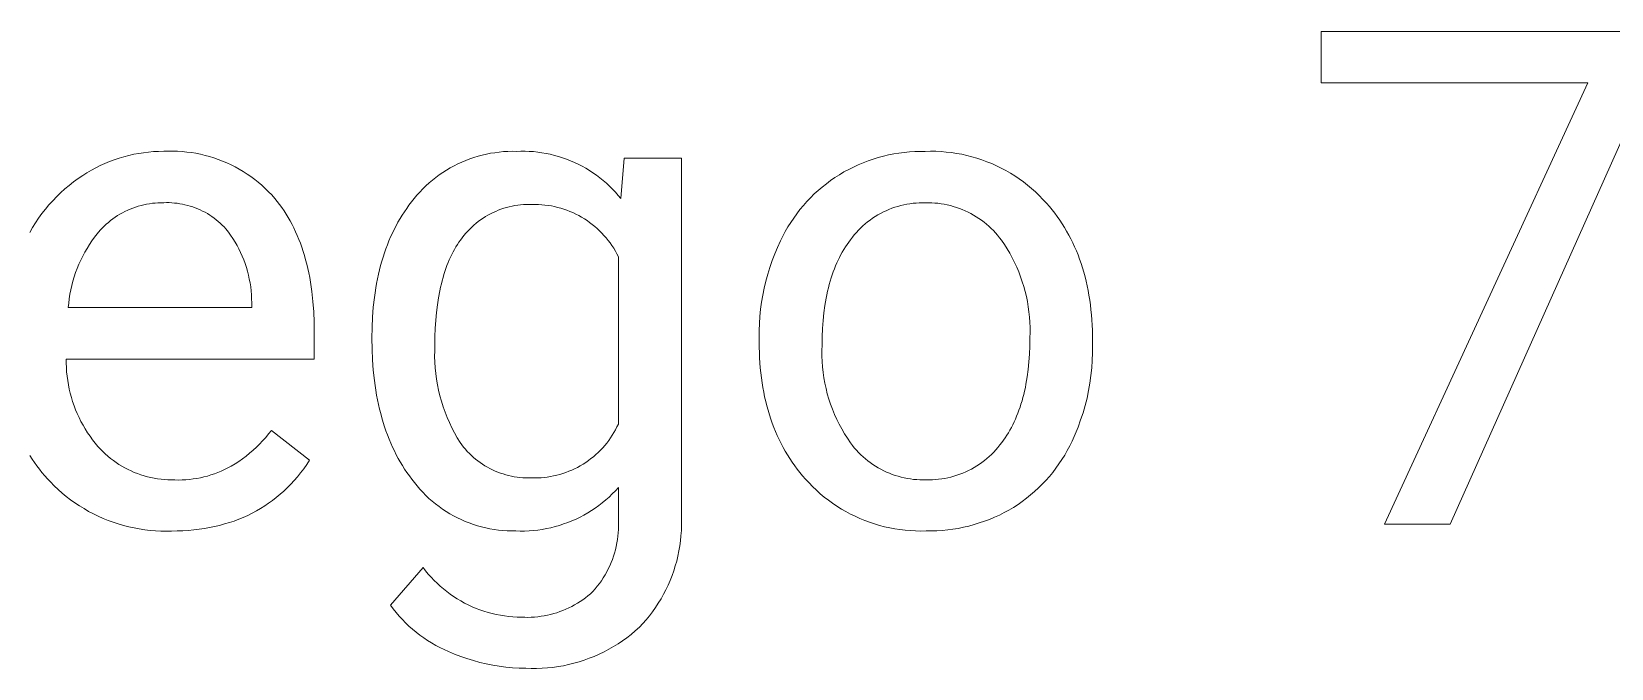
# Model space of a CAD drawing. Header units: millimetres. Extents: x 1102 to 5170, y 19 to 2862.
# Drawn here: x 4060.8 to 4184.3, y 329.7 to 379.5 of the extents above; entities that cross this region are included whole.
import ezdxf

# ---------------------------------------------------------------- set-up
doc = ezdxf.new("R2010")
doc.units = ezdxf.units.MM
doc.header["$MEASUREMENT"] = 0
doc.layers.add('Domyślny', color=7, linetype='Continuous', true_color=0x000000)

msp = doc.modelspace()

# ---------------------------------------------------------------- linework, layer by layer
at = {"layer": 'Domyślny', "color": 18, "lineweight": 15, "true_color": 0x000000}
for p, q in [((4161.62, 375.47), (4161.62, 379.49)), ((4161.62, 379.49), (4187.66, 379.49)), ((4187.66, 376.74), (4171.7, 340.96)), ((4182.47, 375.47), (4161.62, 375.47)), ((4166.57, 340.96), (4182.47, 375.47)), ((4066.54, 369.17), (4066.9, 369.32)), ((4066.9, 369.32), (4067.27, 369.46)), ((4067.27, 369.46), (4067.65, 369.59)), ((4067.65, 369.59), (4068.02, 369.7)), ((4068.02, 369.7), (4068.41, 369.8)), ((4068.41, 369.8), (4068.79, 369.89)), ((4068.79, 369.89), (4069.18, 369.96)), ((4069.18, 369.96), (4069.57, 370.02)), ((4069.57, 370.02), (4069.96, 370.07)), ((4069.96, 370.07), (4070.35, 370.1)), ((4070.35, 370.1), (4070.74, 370.12)), ((4070.74, 370.12), (4071.14, 370.13)), ((4071.14, 370.13), (4071.5, 370.14)), ((4071.5, 370.14), (4071.86, 370.14)), ((4071.86, 370.14), (4072.22, 370.13)), ((4072.22, 370.13), (4072.58, 370.11)), ((4072.58, 370.11), (4072.94, 370.07)), ((4072.94, 370.07), (4073.3, 370.03)), ((4073.3, 370.03), (4073.66, 369.97)), ((4073.66, 369.97), (4074.01, 369.9)), ((4074.01, 369.9), (4074.37, 369.81)), ((4074.37, 369.81), (4074.72, 369.72)), ((4074.72, 369.72), (4075.06, 369.61)), ((4075.06, 369.61), (4075.4, 369.49)), ((4075.4, 369.49), (4075.74, 369.36)), ((4075.74, 369.36), (4076.07, 369.22)), ((4094.13, 369.14), (4094.44, 369.28)), ((4094.44, 369.28), (4094.75, 369.41)), ((4094.75, 369.41), (4095.06, 369.53)), ((4095.06, 369.53), (4095.38, 369.64)), ((4095.38, 369.64), (4095.71, 369.74)), ((4095.71, 369.74), (4096.03, 369.83)), ((4096.03, 369.83), (4096.36, 369.91)), ((4096.36, 369.91), (4096.69, 369.97)), ((4096.69, 369.97), (4097.03, 370.02)), ((4097.03, 370.02), (4097.36, 370.07)), ((4097.36, 370.07), (4097.7, 370.1)), ((4097.7, 370.1), (4098.04, 370.12)), ((4098.04, 370.12), (4098.37, 370.13)), ((4098.37, 370.13), (4098.71, 370.12)), ((4098.71, 370.12), (4099.04, 370.13)), ((4099.04, 370.13), (4099.38, 370.13)), ((4099.38, 370.13), (4099.71, 370.12)), ((4099.71, 370.12), (4100.04, 370.1)), ((4100.04, 370.1), (4100.37, 370.06)), ((4100.37, 370.06), (4100.7, 370.02)), ((4100.7, 370.02), (4101.03, 369.96)), ((4101.03, 369.96), (4101.35, 369.89)), ((4101.35, 369.89), (4101.68, 369.81)), ((4101.68, 369.81), (4102, 369.72)), ((4102, 369.72), (4102.31, 369.62)), ((4102.31, 369.62), (4102.63, 369.51)), ((4102.63, 369.51), (4102.94, 369.39)), ((4102.94, 369.39), (4103.24, 369.26)), ((4103.24, 369.26), (4103.54, 369.11)), ((4106.88, 366.43), (4107.12, 369.6)), ((4107.12, 369.6), (4111.6, 369.6)), ((4111.6, 369.6), (4111.6, 341.66)), ((4125.81, 369.23), (4126.2, 369.38)), ((4126.2, 369.38), (4126.59, 369.51)), ((4126.59, 369.51), (4126.98, 369.63)), ((4126.98, 369.63), (4127.39, 369.74)), ((4127.39, 369.74), (4127.79, 369.84)), ((4127.79, 369.84), (4128.2, 369.92)), ((4128.2, 369.92), (4128.61, 369.99)), ((4128.61, 369.99), (4129.02, 370.04)), ((4129.02, 370.04), (4129.43, 370.08)), ((4129.43, 370.08), (4129.84, 370.11)), ((4129.84, 370.11), (4130.26, 370.12)), ((4130.26, 370.12), (4130.67, 370.12)), ((4130.67, 370.12), (4131.08, 370.13)), ((4131.08, 370.13), (4131.49, 370.13)), ((4131.49, 370.13), (4131.9, 370.11)), ((4131.9, 370.11), (4132.31, 370.07)), ((4132.31, 370.07), (4132.72, 370.03)), ((4132.72, 370.03), (4133.12, 369.96)), ((4133.12, 369.96), (4133.52, 369.89)), ((4133.52, 369.89), (4133.92, 369.8)), ((4133.92, 369.8), (4134.32, 369.7)), ((4134.32, 369.7), (4134.71, 369.58)), ((4134.71, 369.58), (4135.1, 369.46)), ((4135.1, 369.46), (4135.48, 369.31)), ((4135.48, 369.31), (4135.86, 369.16)), ((4064.45, 367.99), (4064.81, 368.23)), ((4064.81, 368.23), (4065.14, 368.44)), ((4065.14, 368.44), (4065.48, 368.64)), ((4065.48, 368.64), (4065.83, 368.83)), ((4065.83, 368.83), (4066.18, 369.01)), ((4066.18, 369.01), (4066.54, 369.17)), ((4076.07, 369.22), (4076.4, 369.07)), ((4076.4, 369.07), (4076.72, 368.91)), ((4076.72, 368.91), (4077.04, 368.73)), ((4077.04, 368.73), (4077.35, 368.55)), ((4077.35, 368.55), (4077.66, 368.35)), ((4077.66, 368.35), (4077.95, 368.15)), ((4077.95, 368.15), (4078.25, 367.93)), ((4092.14, 367.87), (4092.4, 368.08)), ((4092.4, 368.08), (4092.68, 368.28)), ((4092.68, 368.28), (4092.95, 368.47)), ((4092.95, 368.47), (4093.24, 368.65)), ((4093.24, 368.65), (4093.53, 368.83)), ((4093.53, 368.83), (4093.83, 368.99)), ((4093.83, 368.99), (4094.13, 369.14)), ((4103.54, 369.11), (4103.84, 368.96)), ((4103.84, 368.96), (4104.13, 368.8)), ((4104.13, 368.8), (4104.41, 368.63)), ((4104.41, 368.63), (4104.69, 368.45)), ((4104.69, 368.45), (4104.96, 368.26)), ((4104.96, 368.26), (4105.23, 368.06)), ((4105.23, 368.06), (4105.49, 367.85)), ((4123.27, 367.84), (4123.61, 368.07)), ((4123.61, 368.07), (4123.96, 368.29)), ((4123.96, 368.29), (4124.31, 368.51)), ((4124.31, 368.51), (4124.68, 368.7)), ((4124.68, 368.7), (4125.05, 368.89)), ((4125.05, 368.89), (4125.43, 369.07)), ((4125.43, 369.07), (4125.81, 369.23)), ((4135.86, 369.16), (4136.24, 368.99)), ((4136.24, 368.99), (4136.6, 368.81)), ((4136.6, 368.81), (4136.97, 368.62)), ((4136.97, 368.62), (4137.32, 368.42)), ((4137.32, 368.42), (4137.67, 368.2)), ((4137.67, 368.2), (4138.01, 367.97)), ((4062.77, 366.58), (4063.08, 366.88)), ((4063.08, 366.88), (4063.41, 367.18)), ((4063.41, 367.18), (4063.75, 367.46)), ((4063.75, 367.46), (4064.09, 367.73)), ((4064.09, 367.73), (4064.45, 367.99)), ((4078.25, 367.93), (4078.53, 367.7)), ((4078.53, 367.7), (4078.8, 367.47)), ((4078.8, 367.47), (4079.07, 367.23)), ((4079.07, 367.23), (4079.33, 366.97)), ((4079.33, 366.97), (4079.58, 366.71)), ((4090.93, 366.69), (4091.15, 366.94)), ((4091.15, 366.94), (4091.39, 367.19)), ((4091.39, 367.19), (4091.63, 367.42)), ((4091.63, 367.42), (4091.88, 367.65)), ((4091.88, 367.65), (4092.14, 367.87)), ((4105.49, 367.85), (4105.74, 367.63)), ((4105.74, 367.63), (4105.98, 367.41)), ((4105.98, 367.41), (4106.22, 367.17)), ((4106.22, 367.17), (4106.45, 366.93)), ((4106.45, 366.93), (4106.67, 366.68)), ((4121.7, 366.5), (4121.99, 366.79)), ((4121.99, 366.79), (4122.3, 367.06)), ((4122.3, 367.06), (4122.61, 367.33)), ((4122.61, 367.33), (4122.94, 367.59)), ((4122.94, 367.59), (4123.27, 367.84)), ((4138.01, 367.97), (4138.34, 367.73)), ((4138.34, 367.73), (4138.66, 367.48)), ((4138.66, 367.48), (4138.98, 367.22)), ((4138.98, 367.22), (4139.28, 366.95)), ((4139.28, 366.95), (4139.58, 366.67)), ((4061.62, 365.25), (4061.89, 365.6)), ((4061.89, 365.6), (4062.17, 365.94)), ((4062.17, 365.94), (4062.46, 366.26)), ((4062.46, 366.26), (4062.77, 366.58)), ((4068.52, 365.61), (4068.32, 365.52)), ((4068.73, 365.69), (4068.52, 365.61)), ((4068.94, 365.77), (4068.73, 365.69)), ((4069.15, 365.83), (4068.94, 365.77)), ((4069.37, 365.89), (4069.15, 365.83)), ((4069.59, 365.95), (4069.37, 365.89)), ((4069.8, 365.99), (4069.59, 365.95)), ((4070.02, 366.03), (4069.8, 365.99)), ((4070.25, 366.06), (4070.02, 366.03)), ((4070.47, 366.08), (4070.25, 366.06)), ((4070.69, 366.1), (4070.47, 366.08)), ((4070.91, 366.1), (4070.69, 366.1)), ((4071.14, 366.1), (4070.91, 366.1)), ((4071.35, 366.11), (4071.14, 366.1)), ((4071.56, 366.11), (4071.35, 366.11)), ((4071.77, 366.1), (4071.56, 366.11)), ((4071.98, 366.08), (4071.77, 366.1)), ((4072.18, 366.06), (4071.98, 366.08)), ((4072.39, 366.03), (4072.18, 366.06)), ((4072.6, 365.99), (4072.39, 366.03)), ((4072.8, 365.95), (4072.6, 365.99)), ((4073.01, 365.9), (4072.8, 365.95)), ((4073.21, 365.84), (4073.01, 365.9)), ((4073.41, 365.78), (4073.21, 365.84)), ((4073.6, 365.71), (4073.41, 365.78)), ((4073.8, 365.63), (4073.6, 365.71)), ((4073.99, 365.54), (4073.8, 365.63)), ((4074.18, 365.45), (4073.99, 365.54)), ((4079.58, 366.71), (4079.82, 366.44)), ((4079.82, 366.44), (4080.01, 366.21)), ((4080.01, 366.21), (4080.2, 365.97)), ((4080.2, 365.97), (4080.37, 365.73)), ((4080.37, 365.73), (4080.55, 365.47)), ((4089.95, 365.4), (4090.13, 365.66)), ((4090.13, 365.66), (4090.31, 365.92)), ((4090.31, 365.92), (4090.5, 366.17)), ((4090.5, 366.17), (4090.71, 366.43)), ((4090.71, 366.43), (4090.93, 366.69)), ((4097.5, 365.59), (4097.29, 365.52)), ((4097.72, 365.67), (4097.5, 365.59)), ((4097.93, 365.73), (4097.72, 365.67)), ((4098.15, 365.79), (4097.93, 365.73)), ((4098.37, 365.84), (4098.15, 365.79)), ((4098.59, 365.88), (4098.37, 365.84)), ((4098.81, 365.91), (4098.59, 365.88)), ((4099.03, 365.94), (4098.81, 365.91)), ((4099.26, 365.96), (4099.03, 365.94)), ((4099.48, 365.97), (4099.26, 365.96)), ((4099.71, 365.97), (4099.48, 365.97)), ((4099.93, 365.96), (4099.71, 365.97)), ((4100.18, 365.97), (4099.93, 365.96)), ((4100.44, 365.96), (4100.18, 365.97)), ((4100.69, 365.95), (4100.44, 365.96)), ((4100.94, 365.92), (4100.69, 365.95)), ((4101.19, 365.89), (4100.94, 365.92)), ((4101.44, 365.85), (4101.19, 365.89)), ((4101.69, 365.8), (4101.44, 365.85)), ((4101.93, 365.74), (4101.69, 365.8)), ((4102.18, 365.68), (4101.93, 365.74)), ((4102.42, 365.6), (4102.18, 365.68)), ((4102.66, 365.52), (4102.42, 365.6)), ((4106.67, 366.68), (4106.88, 366.43)), ((4120.62, 365.24), (4120.87, 365.57)), ((4120.87, 365.57), (4121.14, 365.89)), ((4121.14, 365.89), (4121.41, 366.2)), ((4121.41, 366.2), (4121.7, 366.5)), ((4127.83, 365.58), (4127.61, 365.48)), ((4128.06, 365.67), (4127.83, 365.58)), ((4128.29, 365.75), (4128.06, 365.67)), ((4128.52, 365.82), (4128.29, 365.75)), ((4128.75, 365.88), (4128.52, 365.82)), ((4128.99, 365.94), (4128.75, 365.88)), ((4129.23, 365.99), (4128.99, 365.94)), ((4129.47, 366.03), (4129.23, 365.99)), ((4129.71, 366.06), (4129.47, 366.03)), ((4129.95, 366.08), (4129.71, 366.06)), ((4130.19, 366.1), (4129.95, 366.08)), ((4130.43, 366.1), (4130.19, 366.1)), ((4130.67, 366.1), (4130.43, 366.1)), ((4130.92, 366.1), (4130.67, 366.1)), ((4131.17, 366.1), (4130.92, 366.1)), ((4131.41, 366.08), (4131.17, 366.1)), ((4131.66, 366.06), (4131.41, 366.08)), ((4131.9, 366.03), (4131.66, 366.06)), ((4132.14, 365.99), (4131.9, 366.03)), ((4132.39, 365.94), (4132.14, 365.99)), ((4132.63, 365.88), (4132.39, 365.94)), ((4132.86, 365.82), (4132.63, 365.88)), ((4133.1, 365.74), (4132.86, 365.82)), ((4133.33, 365.66), (4133.1, 365.74)), ((4133.56, 365.57), (4133.33, 365.66)), ((4133.79, 365.48), (4133.56, 365.57)), ((4139.58, 366.67), (4139.87, 366.37)), ((4139.87, 366.37), (4140.14, 366.07)), ((4140.14, 366.07), (4140.37, 365.82)), ((4140.37, 365.82), (4140.58, 365.56)), ((4140.58, 365.56), (4140.79, 365.29)), ((4060.88, 364.16), (4061.11, 364.54)), ((4061.11, 364.54), (4061.36, 364.9)), ((4061.36, 364.9), (4061.62, 365.25)), ((4066.64, 364.42), (4066.48, 364.27)), ((4066.81, 364.57), (4066.64, 364.42)), ((4066.98, 364.71), (4066.81, 364.57)), ((4067.16, 364.85), (4066.98, 364.71)), ((4067.34, 364.98), (4067.16, 364.85)), ((4067.53, 365.1), (4067.34, 364.98)), ((4067.72, 365.21), (4067.53, 365.1)), ((4067.92, 365.32), (4067.72, 365.21)), ((4068.11, 365.43), (4067.92, 365.32)), ((4068.32, 365.52), (4068.11, 365.43)), ((4074.37, 365.36), (4074.18, 365.45)), ((4074.55, 365.25), (4074.37, 365.36)), ((4074.73, 365.14), (4074.55, 365.25)), ((4074.9, 365.03), (4074.73, 365.14)), ((4075.07, 364.9), (4074.9, 365.03)), ((4075.24, 364.78), (4075.07, 364.9)), ((4075.4, 364.64), (4075.24, 364.78)), ((4075.56, 364.5), (4075.4, 364.64)), ((4075.71, 364.36), (4075.56, 364.5)), ((4075.86, 364.21), (4075.71, 364.36)), ((4080.55, 365.47), (4080.71, 365.22)), ((4080.71, 365.22), (4080.87, 364.95)), ((4080.87, 364.95), (4081.02, 364.68)), ((4081.02, 364.68), (4081.17, 364.41)), ((4081.17, 364.41), (4081.31, 364.13)), ((4089.15, 364.02), (4089.3, 364.31)), ((4089.3, 364.31), (4089.45, 364.59)), ((4089.45, 364.59), (4089.61, 364.87)), ((4089.61, 364.87), (4089.78, 365.14)), ((4089.78, 365.14), (4089.95, 365.4)), ((4095.38, 364.35), (4095.22, 364.2)), ((4095.56, 364.5), (4095.38, 364.35)), ((4095.73, 364.64), (4095.56, 364.5)), ((4095.91, 364.77), (4095.73, 364.64)), ((4096.1, 364.9), (4095.91, 364.77)), ((4096.29, 365.02), (4096.1, 364.9)), ((4096.48, 365.13), (4096.29, 365.02)), ((4096.68, 365.24), (4096.48, 365.13)), ((4096.88, 365.34), (4096.68, 365.24)), ((4097.09, 365.43), (4096.88, 365.34)), ((4097.29, 365.52), (4097.09, 365.43)), ((4102.89, 365.42), (4102.66, 365.52)), ((4103.13, 365.33), (4102.89, 365.42)), ((4103.35, 365.22), (4103.13, 365.33)), ((4103.58, 365.1), (4103.35, 365.22)), ((4103.8, 364.98), (4103.58, 365.1)), ((4104.02, 364.85), (4103.8, 364.98)), ((4104.23, 364.71), (4104.02, 364.85)), ((4104.43, 364.56), (4104.23, 364.71)), ((4104.63, 364.41), (4104.43, 364.56)), ((4104.83, 364.25), (4104.63, 364.41)), ((4119.93, 364.21), (4120.15, 364.57)), ((4120.15, 364.57), (4120.38, 364.91)), ((4120.38, 364.91), (4120.62, 365.24)), ((4125.98, 364.45), (4125.79, 364.29)), ((4126.16, 364.61), (4125.98, 364.45)), ((4126.36, 364.75), (4126.16, 364.61)), ((4126.55, 364.89), (4126.36, 364.75)), ((4126.76, 365.03), (4126.55, 364.89)), ((4126.96, 365.15), (4126.76, 365.03)), ((4127.18, 365.27), (4126.96, 365.15)), ((4127.39, 365.38), (4127.18, 365.27)), ((4127.61, 365.48), (4127.39, 365.38)), ((4134.01, 365.37), (4133.79, 365.48)), ((4134.23, 365.26), (4134.01, 365.37)), ((4134.44, 365.14), (4134.23, 365.26)), ((4134.65, 365.01), (4134.44, 365.14)), ((4134.86, 364.88), (4134.65, 365.01)), ((4135.06, 364.73), (4134.86, 364.88)), ((4135.26, 364.59), (4135.06, 364.73)), ((4135.45, 364.43), (4135.26, 364.59)), ((4135.63, 364.27), (4135.45, 364.43)), ((4140.79, 365.29), (4140.99, 365.02)), ((4140.99, 365.02), (4141.18, 364.74)), ((4141.18, 364.74), (4141.37, 364.46)), ((4141.37, 364.46), (4141.55, 364.17)), ((4060.66, 363.78), (4060.88, 364.16)), ((4065.53, 363.12), (4065.33, 362.83)), ((4065.73, 363.4), (4065.53, 363.12)), ((4065.94, 363.68), (4065.73, 363.4)), ((4066.17, 363.95), (4065.94, 363.68)), ((4066.32, 364.11), (4066.17, 363.95)), ((4066.48, 364.27), (4066.32, 364.11)), ((4076, 364.06), (4075.86, 364.21)), ((4076.19, 363.81), (4076, 364.06)), ((4076.37, 363.56), (4076.19, 363.81)), ((4076.55, 363.3), (4076.37, 363.56)), ((4076.71, 363.03), (4076.55, 363.3)), ((4081.31, 364.13), (4081.45, 363.84)), ((4081.45, 363.84), (4081.58, 363.54)), ((4081.58, 363.54), (4081.7, 363.24)), ((4081.7, 363.24), (4081.82, 362.94)), ((4088.62, 362.82), (4088.74, 363.13)), ((4088.74, 363.13), (4088.87, 363.43)), ((4088.87, 363.43), (4089.01, 363.73)), ((4089.01, 363.73), (4089.15, 364.02)), ((4094.34, 363.19), (4094.21, 363.01)), ((4094.47, 363.37), (4094.34, 363.19)), ((4094.61, 363.55), (4094.47, 363.37)), ((4094.75, 363.72), (4094.61, 363.55)), ((4094.9, 363.89), (4094.75, 363.72)), ((4095.06, 364.05), (4094.9, 363.89)), ((4095.22, 364.2), (4095.06, 364.05)), ((4105.02, 364.08), (4104.83, 364.25)), ((4105.2, 363.91), (4105.02, 364.08)), ((4105.38, 363.73), (4105.2, 363.91)), ((4105.55, 363.55), (4105.38, 363.73)), ((4105.72, 363.36), (4105.55, 363.55)), ((4105.88, 363.16), (4105.72, 363.36)), ((4106.03, 362.96), (4105.88, 363.16)), ((4119.12, 362.61), (4119.35, 363.12)), ((4119.35, 363.12), (4119.53, 363.49)), ((4119.53, 363.49), (4119.72, 363.86)), ((4119.72, 363.86), (4119.93, 364.21)), ((4124.82, 363.21), (4124.69, 363.03)), ((4124.97, 363.41), (4124.82, 363.21)), ((4125.12, 363.6), (4124.97, 363.41)), ((4125.28, 363.78), (4125.12, 363.6)), ((4125.44, 363.96), (4125.28, 363.78)), ((4125.62, 364.13), (4125.44, 363.96)), ((4125.79, 364.29), (4125.62, 364.13)), ((4135.81, 364.1), (4135.63, 364.27)), ((4135.99, 363.93), (4135.81, 364.1)), ((4136.16, 363.75), (4135.99, 363.93)), ((4136.32, 363.56), (4136.16, 363.75)), ((4136.47, 363.37), (4136.32, 363.56)), ((4136.62, 363.17), (4136.47, 363.37)), ((4136.85, 362.84), (4136.62, 363.17)), ((4141.55, 364.17), (4141.72, 363.88)), ((4141.72, 363.88), (4141.89, 363.58)), ((4141.89, 363.58), (4142.05, 363.28)), ((4142.05, 363.28), (4142.2, 362.97)), ((4064.81, 361.92), (4064.65, 361.61)), ((4064.97, 362.23), (4064.81, 361.92)), ((4065.15, 362.53), (4064.97, 362.23)), ((4065.33, 362.83), (4065.15, 362.53)), ((4076.87, 362.76), (4076.71, 363.03)), ((4077.01, 362.49), (4076.87, 362.76)), ((4077.15, 362.2), (4077.01, 362.49)), ((4077.28, 361.92), (4077.15, 362.2)), ((4077.39, 361.63), (4077.28, 361.92)), ((4081.82, 362.94), (4081.93, 362.62)), ((4081.93, 362.62), (4082.04, 362.3)), ((4082.04, 362.3), (4082.14, 361.98)), ((4082.14, 361.98), (4082.23, 361.65)), ((4088.19, 361.53), (4088.29, 361.86)), ((4088.29, 361.86), (4088.39, 362.19)), ((4088.39, 362.19), (4088.5, 362.51)), ((4088.5, 362.51), (4088.62, 362.82)), ((4093.56, 361.85), (4093.46, 361.64)), ((4093.66, 362.06), (4093.56, 361.85)), ((4093.76, 362.26), (4093.66, 362.06)), ((4093.87, 362.45), (4093.76, 362.26)), ((4093.98, 362.65), (4093.87, 362.45)), ((4094.1, 362.83), (4093.98, 362.65)), ((4094.21, 363.01), (4094.1, 362.83)), ((4106.17, 362.75), (4106.03, 362.96)), ((4106.31, 362.54), (4106.17, 362.75)), ((4106.44, 362.32), (4106.31, 362.54)), ((4106.56, 362.1), (4106.44, 362.32)), ((4106.68, 361.87), (4106.56, 362.1)), ((4106.68, 348.8), (4106.68, 361.87)), ((4118.7, 361.58), (4118.9, 362.1)), ((4118.9, 362.1), (4119.12, 362.61)), ((4123.96, 361.83), (4123.85, 361.62)), ((4124.07, 362.05), (4123.96, 361.83)), ((4124.18, 362.25), (4124.07, 362.05)), ((4124.3, 362.45), (4124.18, 362.25)), ((4124.43, 362.65), (4124.3, 362.45)), ((4124.55, 362.84), (4124.43, 362.65)), ((4124.69, 363.03), (4124.55, 362.84)), ((4137.07, 362.5), (4136.85, 362.84)), ((4137.27, 362.15), (4137.07, 362.5)), ((4137.47, 361.79), (4137.27, 362.15)), ((4142.2, 362.97), (4142.34, 362.66)), ((4142.34, 362.66), (4142.48, 362.34)), ((4142.48, 362.34), (4142.61, 362.02)), ((4142.61, 362.02), (4142.73, 361.69)), ((4064.25, 360.64), (4064.14, 360.31)), ((4064.38, 360.96), (4064.25, 360.64)), ((4064.51, 361.29), (4064.38, 360.96)), ((4064.65, 361.61), (4064.51, 361.29)), ((4077.5, 361.34), (4077.39, 361.63)), ((4077.6, 361.04), (4077.5, 361.34)), ((4077.69, 360.74), (4077.6, 361.04)), ((4077.76, 360.44), (4077.69, 360.74)), ((4082.23, 361.65), (4082.32, 361.31)), ((4082.32, 361.31), (4082.4, 360.96)), ((4082.4, 360.96), (4082.48, 360.61)), ((4082.48, 360.61), (4082.55, 360.26)), ((4087.92, 360.51), (4088.01, 360.86)), ((4088.01, 360.86), (4088.09, 361.2)), ((4088.09, 361.2), (4088.19, 361.53)), ((4093.12, 360.73), (4093.04, 360.49)), ((4093.2, 360.97), (4093.12, 360.73)), ((4093.28, 361.2), (4093.2, 360.97)), ((4093.37, 361.42), (4093.28, 361.2)), ((4093.46, 361.64), (4093.37, 361.42)), ((4118.35, 360.51), (4118.52, 361.05)), ((4118.52, 361.05), (4118.7, 361.58)), ((4123.47, 360.7), (4123.39, 360.46)), ((4123.56, 360.94), (4123.47, 360.7)), ((4123.65, 361.17), (4123.56, 360.94)), ((4123.75, 361.4), (4123.65, 361.17)), ((4123.85, 361.62), (4123.75, 361.4)), ((4137.65, 361.43), (4137.47, 361.79)), ((4137.82, 361.07), (4137.65, 361.43)), ((4137.97, 360.69), (4137.82, 361.07)), ((4138.12, 360.32), (4137.97, 360.69)), ((4142.73, 361.69), (4142.85, 361.35)), ((4142.85, 361.35), (4142.96, 361.01)), ((4142.96, 361.01), (4143.06, 360.67)), ((4143.06, 360.67), (4143.16, 360.32)), ((4063.95, 359.63), (4063.87, 359.29)), ((4064.04, 359.97), (4063.95, 359.63)), ((4064.14, 360.31), (4064.04, 359.97)), ((4077.83, 360.13), (4077.76, 360.44)), ((4077.89, 359.83), (4077.83, 360.13)), ((4077.94, 359.52), (4077.89, 359.83)), ((4077.97, 359.21), (4077.94, 359.52)), ((4082.55, 360.26), (4082.61, 359.89)), ((4082.61, 359.89), (4082.67, 359.52)), ((4082.67, 359.52), (4082.72, 359.15)), ((4087.66, 359.07), (4087.72, 359.44)), ((4087.72, 359.44), (4087.78, 359.8)), ((4087.78, 359.8), (4087.85, 360.16)), ((4087.85, 360.16), (4087.92, 360.51)), ((4092.78, 359.49), (4092.72, 359.22)), ((4092.84, 359.75), (4092.78, 359.49)), ((4092.9, 360), (4092.84, 359.75)), ((4092.97, 360.25), (4092.9, 360)), ((4093.04, 360.49), (4092.97, 360.25)), ((4117.96, 358.88), (4118.07, 359.43)), ((4118.07, 359.43), (4118.2, 359.97)), ((4118.2, 359.97), (4118.35, 360.51)), ((4123.09, 359.45), (4123.03, 359.18)), ((4123.16, 359.71), (4123.09, 359.45)), ((4123.23, 359.96), (4123.16, 359.71)), ((4123.31, 360.22), (4123.23, 359.96)), ((4123.39, 360.46), (4123.31, 360.22)), ((4138.25, 359.93), (4138.12, 360.32)), ((4138.37, 359.55), (4138.25, 359.93)), ((4138.48, 359.16), (4138.37, 359.55)), ((4143.16, 360.32), (4143.24, 359.96)), ((4143.24, 359.96), (4143.32, 359.6)), ((4143.32, 359.6), (4143.4, 359.24)), ((4063.71, 358.26), (4063.67, 357.91)), ((4063.75, 358.6), (4063.71, 358.26)), ((4063.81, 358.95), (4063.75, 358.6)), ((4063.87, 359.29), (4063.81, 358.95)), ((4078, 358.9), (4077.97, 359.21)), ((4078.01, 358.59), (4078, 358.9)), ((4078.02, 358.27), (4078.01, 358.59)), ((4078.02, 357.91), (4078.02, 358.27)), ((4082.72, 359.15), (4082.8, 358.38)), ((4082.8, 358.38), (4082.86, 357.58)), ((4087.52, 357.94), (4087.61, 358.7)), ((4087.61, 358.7), (4087.66, 359.07)), ((4092.62, 358.68), (4092.53, 358.11)), ((4092.72, 359.22), (4092.62, 358.68)), ((4117.8, 357.78), (4117.87, 358.33)), ((4117.87, 358.33), (4117.96, 358.88)), ((4122.86, 358.36), (4122.82, 358.08)), ((4122.91, 358.64), (4122.86, 358.36)), ((4122.97, 358.91), (4122.91, 358.64)), ((4123.03, 359.18), (4122.97, 358.91)), ((4138.57, 358.76), (4138.48, 359.16)), ((4138.65, 358.37), (4138.57, 358.76)), ((4138.72, 357.97), (4138.65, 358.37)), ((4143.4, 359.24), (4143.46, 358.87)), ((4143.46, 358.87), (4143.52, 358.49)), ((4143.52, 358.49), (4143.58, 358.11)), ((4063.67, 357.91), (4078.02, 357.91)), ((4082.86, 357.58), (4082.9, 356.76)), ((4087.43, 356.35), (4087.46, 357.15)), ((4087.46, 357.15), (4087.52, 357.94)), ((4092.4, 356.91), (4092.36, 356.28)), ((4092.46, 357.52), (4092.4, 356.91)), ((4092.53, 358.11), (4092.46, 357.52)), ((4117.7, 356.66), (4117.74, 357.22)), ((4117.74, 357.22), (4117.8, 357.78)), ((4122.74, 357.49), (4122.68, 356.89)), ((4122.82, 358.08), (4122.74, 357.49)), ((4138.77, 357.57), (4138.72, 357.97)), ((4138.81, 357.16), (4138.77, 357.57)), ((4138.84, 356.76), (4138.81, 357.16)), ((4143.58, 358.11), (4143.62, 357.73)), ((4143.62, 357.73), (4143.66, 357.34)), ((4143.66, 357.34), (4143.69, 356.94)), ((4143.69, 356.94), (4143.72, 356.54)), ((4082.9, 356.76), (4082.91, 355.92)), ((4082.91, 355.92), (4082.91, 353.88)), ((4087.41, 355.52), (4087.43, 356.35)), ((4092.36, 356.28), (4092.34, 355.64)), ((4117.68, 356.11), (4117.7, 356.66)), ((4117.68, 355.55), (4117.68, 356.11)), ((4122.64, 356.27), (4122.61, 355.63)), ((4122.68, 356.89), (4122.64, 356.27)), ((4138.86, 356.36), (4138.84, 356.76)), ((4138.84, 355.55), (4138.86, 355.95)), ((4138.86, 355.95), (4138.86, 356.36)), ((4143.72, 356.54), (4143.73, 356.13)), ((4143.73, 356.13), (4143.75, 355.3)), ((4087.43, 354.66), (4087.41, 355.52)), ((4087.46, 353.82), (4087.43, 354.66)), ((4092.32, 354.52), (4092.31, 354.08)), ((4092.33, 354.96), (4092.32, 354.52)), ((4092.34, 355.64), (4092.33, 354.96)), ((4117.68, 355.21), (4117.68, 355.55)), ((4117.69, 354.79), (4117.68, 355.21)), ((4117.7, 354.38), (4117.69, 354.79)), ((4122.6, 354.96), (4122.59, 354.54)), ((4122.59, 354.54), (4122.59, 354.11)), ((4122.61, 355.63), (4122.6, 354.96)), ((4138.81, 354.26), (4138.83, 354.9)), ((4138.83, 354.9), (4138.84, 355.55)), ((4143.75, 355.3), (4143.75, 354.96)), ((4143.75, 354.96), (4143.75, 354.37)), ((4082.91, 353.88), (4063.52, 353.88)), ((4063.52, 353.88), (4063.52, 353.55)), ((4063.52, 353.55), (4063.53, 353.21)), ((4063.53, 353.21), (4063.55, 352.87)), ((4087.52, 353), (4087.46, 353.82)), ((4092.31, 354.08), (4092.33, 353.63)), ((4092.33, 353.63), (4092.36, 353.19)), ((4092.36, 353.19), (4092.4, 352.75)), ((4117.72, 353.98), (4117.7, 354.38)), ((4117.74, 353.58), (4117.72, 353.98)), ((4117.77, 353.18), (4117.74, 353.58)), ((4122.59, 354.11), (4122.61, 353.69)), ((4122.61, 353.69), (4122.64, 353.26)), ((4122.64, 353.26), (4122.68, 352.84)), ((4138.71, 353.05), (4138.77, 353.65)), ((4138.77, 353.65), (4138.81, 354.26)), ((4143.72, 353.77), (4143.68, 353.18)), ((4143.75, 354.37), (4143.72, 353.77)), ((4063.55, 352.87), (4063.59, 352.53)), ((4063.59, 352.53), (4063.63, 352.2)), ((4063.63, 352.2), (4063.69, 351.86)), ((4087.61, 352.21), (4087.52, 353)), ((4087.66, 351.82), (4087.61, 352.21)), ((4092.4, 352.75), (4092.46, 352.31)), ((4092.46, 352.31), (4092.53, 351.87)), ((4117.81, 352.8), (4117.77, 353.18)), ((4117.86, 352.41), (4117.81, 352.8)), ((4117.91, 352.03), (4117.86, 352.41)), ((4117.97, 351.66), (4117.91, 352.03)), ((4122.68, 352.84), (4122.74, 352.41)), ((4122.74, 352.41), (4122.82, 351.99)), ((4122.82, 351.99), (4122.91, 351.58)), ((4138.54, 351.92), (4138.59, 352.2)), ((4138.59, 352.2), (4138.63, 352.48)), ((4138.63, 352.48), (4138.71, 353.05)), ((4143.53, 352), (4143.43, 351.41)), ((4143.62, 352.59), (4143.53, 352)), ((4143.68, 353.18), (4143.62, 352.59)), ((4063.69, 351.86), (4063.75, 351.53)), ((4063.75, 351.53), (4063.83, 351.2)), ((4063.83, 351.2), (4063.92, 350.88)), ((4063.92, 350.88), (4064.02, 350.55)), ((4087.72, 351.44), (4087.66, 351.82)), ((4087.78, 351.06), (4087.72, 351.44)), ((4087.85, 350.69), (4087.78, 351.06)), ((4092.53, 351.87), (4092.62, 351.44)), ((4092.62, 351.44), (4092.73, 351)), ((4092.73, 351), (4092.85, 350.58)), ((4118.04, 351.29), (4117.97, 351.66)), ((4118.11, 350.93), (4118.04, 351.29)), ((4118.2, 350.57), (4118.11, 350.93)), ((4122.91, 351.58), (4123.01, 351.16)), ((4123.01, 351.16), (4123.13, 350.75)), ((4123.13, 350.75), (4123.27, 350.35)), ((4138.23, 350.61), (4138.3, 350.86)), ((4138.3, 350.86), (4138.37, 351.12)), ((4138.37, 351.12), (4138.43, 351.38)), ((4138.43, 351.38), (4138.49, 351.65)), ((4138.49, 351.65), (4138.54, 351.92)), ((4143.31, 350.83), (4143.16, 350.25)), ((4143.43, 351.41), (4143.31, 350.83)), ((4064.02, 350.55), (4064.13, 350.23)), ((4064.13, 350.23), (4064.25, 349.92)), ((4064.25, 349.92), (4064.38, 349.61)), ((4064.38, 349.61), (4064.52, 349.3)), ((4087.93, 350.33), (4087.85, 350.69)), ((4088.01, 349.97), (4087.93, 350.33)), ((4088.1, 349.62), (4088.01, 349.97)), ((4088.19, 349.27), (4088.1, 349.62)), ((4092.85, 350.58), (4092.98, 350.15)), ((4092.98, 350.15), (4093.13, 349.73)), ((4093.13, 349.73), (4093.29, 349.32)), ((4118.28, 350.22), (4118.2, 350.57)), ((4118.38, 349.87), (4118.28, 350.22)), ((4118.48, 349.53), (4118.38, 349.87)), ((4118.59, 349.19), (4118.48, 349.53)), ((4123.27, 350.35), (4123.41, 349.95)), ((4123.41, 349.95), (4123.58, 349.55)), ((4123.58, 349.55), (4123.75, 349.16)), ((4137.81, 349.41), (4137.9, 349.64)), ((4137.9, 349.64), (4137.99, 349.87)), ((4137.99, 349.87), (4138.08, 350.11)), ((4138.08, 350.11), (4138.15, 350.36)), ((4138.15, 350.36), (4138.23, 350.61)), ((4143, 349.68), (4142.81, 349.12)), ((4143.16, 350.25), (4143, 349.68)), ((4064.52, 349.3), (4064.67, 349)), ((4064.67, 349), (4064.83, 348.7)), ((4064.83, 348.7), (4065.01, 348.41)), ((4065.01, 348.41), (4065.19, 348.12)), ((4079.33, 348.03), (4079.55, 348.3)), ((4079.55, 348.3), (4082.54, 345.97)), ((4088.3, 348.93), (4088.19, 349.27)), ((4088.4, 348.59), (4088.3, 348.93)), ((4088.51, 348.26), (4088.4, 348.59)), ((4088.63, 347.94), (4088.51, 348.26)), ((4093.29, 349.32), (4093.47, 348.91)), ((4093.47, 348.91), (4093.66, 348.51)), ((4093.66, 348.51), (4093.86, 348.12)), ((4106.33, 348.14), (4106.46, 348.35)), ((4106.46, 348.35), (4106.57, 348.58)), ((4106.57, 348.58), (4106.68, 348.8)), ((4118.71, 348.86), (4118.59, 349.19)), ((4118.83, 348.53), (4118.71, 348.86)), ((4118.96, 348.21), (4118.83, 348.53)), ((4123.75, 349.16), (4123.94, 348.78)), ((4123.94, 348.78), (4124.14, 348.41)), ((4124.14, 348.41), (4124.36, 348.04)), ((4137.17, 348.12), (4137.29, 348.32)), ((4137.29, 348.32), (4137.4, 348.53)), ((4137.4, 348.53), (4137.51, 348.74)), ((4137.51, 348.74), (4137.61, 348.96)), ((4137.61, 348.96), (4137.72, 349.18)), ((4137.72, 349.18), (4137.81, 349.41)), ((4142.61, 348.56), (4142.39, 348)), ((4142.81, 349.12), (4142.61, 348.56)), ((4065.19, 348.12), (4065.38, 347.84)), ((4065.38, 347.84), (4065.58, 347.57)), ((4065.58, 347.57), (4065.79, 347.3)), ((4065.79, 347.3), (4066, 347.04)), ((4066, 347.04), (4066.19, 346.84)), ((4078.38, 346.99), (4078.63, 347.23)), ((4078.63, 347.23), (4078.87, 347.49)), ((4078.87, 347.49), (4079.11, 347.75)), ((4079.11, 347.75), (4079.33, 348.03)), ((4088.76, 347.62), (4088.63, 347.94)), ((4088.89, 347.31), (4088.76, 347.62)), ((4089.03, 347), (4088.89, 347.31)), ((4093.86, 348.12), (4094.08, 347.73)), ((4094.08, 347.73), (4094.31, 347.35)), ((4094.31, 347.35), (4094.44, 347.17)), ((4094.44, 347.17), (4094.58, 346.99)), ((4105.45, 346.93), (4105.61, 347.12)), ((4105.61, 347.12), (4105.77, 347.31)), ((4105.77, 347.31), (4105.92, 347.51)), ((4105.92, 347.51), (4106.07, 347.71)), ((4106.07, 347.71), (4106.2, 347.92)), ((4106.2, 347.92), (4106.33, 348.14)), ((4119.1, 347.89), (4118.96, 348.21)), ((4119.25, 347.58), (4119.1, 347.89)), ((4119.4, 347.28), (4119.25, 347.58)), ((4119.56, 346.97), (4119.4, 347.28)), ((4124.36, 348.04), (4124.58, 347.68)), ((4124.58, 347.68), (4124.82, 347.32)), ((4124.82, 347.32), (4124.97, 347.13)), ((4124.97, 347.13), (4125.12, 346.94)), ((4136.35, 346.96), (4136.5, 347.16)), ((4136.5, 347.16), (4136.65, 347.35)), ((4136.65, 347.35), (4136.78, 347.54)), ((4136.78, 347.54), (4136.92, 347.73)), ((4136.92, 347.73), (4137.04, 347.92)), ((4137.04, 347.92), (4137.17, 348.12)), ((4141.97, 347.09), (4141.77, 346.73)), ((4142.15, 347.46), (4141.97, 347.09)), ((4142.39, 348), (4142.15, 347.46)), ((4060.85, 346.06), (4060.68, 346.34)), ((4061.04, 345.79), (4060.85, 346.06)), ((4061.22, 345.52), (4061.04, 345.79)), ((4066.19, 346.84), (4066.38, 346.65)), ((4066.38, 346.65), (4066.57, 346.47)), ((4066.57, 346.47), (4066.77, 346.29)), ((4066.77, 346.29), (4066.98, 346.11)), ((4066.98, 346.11), (4067.2, 345.95)), ((4067.2, 345.95), (4067.42, 345.79)), ((4067.42, 345.79), (4067.64, 345.64)), ((4076.71, 345.68), (4077, 345.88)), ((4077, 345.88), (4077.29, 346.08)), ((4077.29, 346.08), (4077.57, 346.29)), ((4077.57, 346.29), (4077.85, 346.52)), ((4077.85, 346.52), (4078.12, 346.75)), ((4078.12, 346.75), (4078.38, 346.99)), ((4082.54, 345.97), (4082.32, 345.63)), ((4089.17, 346.7), (4089.03, 347)), ((4089.32, 346.4), (4089.17, 346.7)), ((4089.47, 346.11), (4089.32, 346.4)), ((4089.63, 345.83), (4089.47, 346.11)), ((4089.8, 345.55), (4089.63, 345.83)), ((4094.58, 346.99), (4094.72, 346.82)), ((4094.72, 346.82), (4094.87, 346.66)), ((4094.87, 346.66), (4095.03, 346.5)), ((4095.03, 346.5), (4095.19, 346.34)), ((4095.19, 346.34), (4095.35, 346.19)), ((4095.35, 346.19), (4095.52, 346.05)), ((4095.52, 346.05), (4095.7, 345.91)), ((4095.7, 345.91), (4095.88, 345.78)), ((4095.88, 345.78), (4096.06, 345.65)), ((4103.92, 345.66), (4104.13, 345.79)), ((4104.13, 345.79), (4104.33, 345.94)), ((4104.33, 345.94), (4104.53, 346.09)), ((4104.53, 346.09), (4104.73, 346.24)), ((4104.73, 346.24), (4104.92, 346.41)), ((4104.92, 346.41), (4105.1, 346.57)), ((4105.1, 346.57), (4105.28, 346.75)), ((4105.28, 346.75), (4105.45, 346.93)), ((4119.72, 346.68), (4119.56, 346.97)), ((4119.9, 346.39), (4119.72, 346.68)), ((4120.08, 346.1), (4119.9, 346.39)), ((4120.26, 345.82), (4120.08, 346.1)), ((4120.46, 345.54), (4120.26, 345.82)), ((4125.12, 346.94), (4125.28, 346.75)), ((4125.28, 346.75), (4125.45, 346.58)), ((4125.45, 346.58), (4125.62, 346.4)), ((4125.62, 346.4), (4125.8, 346.24)), ((4125.8, 346.24), (4125.99, 346.08)), ((4125.99, 346.08), (4126.18, 345.92)), ((4126.18, 345.92), (4126.37, 345.78)), ((4134.9, 345.65), (4135.1, 345.79)), ((4135.1, 345.79), (4135.29, 345.94)), ((4135.29, 345.94), (4135.48, 346.09)), ((4135.48, 346.09), (4135.67, 346.26)), ((4135.67, 346.26), (4135.85, 346.42)), ((4135.85, 346.42), (4136.02, 346.6)), ((4136.02, 346.6), (4136.19, 346.78)), ((4136.19, 346.78), (4136.35, 346.96)), ((4141.35, 346.02), (4141.12, 345.68)), ((4141.57, 346.37), (4141.35, 346.02)), ((4141.77, 346.73), (4141.57, 346.37)), ((4061.42, 345.26), (4061.22, 345.52)), ((4061.62, 345.01), (4061.42, 345.26)), ((4061.84, 344.75), (4061.62, 345.01)), ((4062.05, 344.51), (4061.84, 344.75)), ((4067.64, 345.64), (4067.87, 345.5)), ((4067.87, 345.5), (4068.11, 345.37)), ((4068.11, 345.37), (4068.35, 345.24)), ((4068.35, 345.24), (4068.59, 345.13)), ((4068.59, 345.13), (4068.84, 345.02)), ((4068.84, 345.02), (4069.09, 344.92)), ((4069.09, 344.92), (4069.35, 344.83)), ((4069.35, 344.83), (4069.6, 344.75)), ((4069.6, 344.75), (4069.86, 344.68)), ((4069.86, 344.68), (4070.13, 344.61)), ((4070.13, 344.61), (4070.39, 344.56)), ((4070.39, 344.56), (4070.66, 344.51)), ((4073.43, 344.5), (4073.72, 344.55)), ((4073.72, 344.55), (4074, 344.6)), ((4074, 344.6), (4074.28, 344.66)), ((4074.28, 344.66), (4074.56, 344.73)), ((4074.56, 344.73), (4074.83, 344.82)), ((4074.83, 344.82), (4075.1, 344.91)), ((4075.1, 344.91), (4075.37, 345.01)), ((4075.37, 345.01), (4075.64, 345.12)), ((4075.64, 345.12), (4075.9, 345.24)), ((4075.9, 345.24), (4076.16, 345.36)), ((4076.16, 345.36), (4076.41, 345.5)), ((4076.41, 345.5), (4076.71, 345.68)), ((4081.59, 344.68), (4081.33, 344.38)), ((4081.84, 344.99), (4081.59, 344.68)), ((4082.08, 345.3), (4081.84, 344.99)), ((4082.32, 345.63), (4082.08, 345.3)), ((4089.97, 345.28), (4089.8, 345.55)), ((4090.15, 345.01), (4089.97, 345.28)), ((4090.34, 344.75), (4090.15, 345.01)), ((4090.53, 344.49), (4090.34, 344.75)), ((4096.06, 345.65), (4096.25, 345.53)), ((4096.25, 345.53), (4096.45, 345.42)), ((4096.45, 345.42), (4096.64, 345.31)), ((4096.64, 345.31), (4096.84, 345.21)), ((4096.84, 345.21), (4097.05, 345.12)), ((4097.05, 345.12), (4097.25, 345.03)), ((4097.25, 345.03), (4097.46, 344.96)), ((4097.46, 344.96), (4097.67, 344.89)), ((4097.67, 344.89), (4097.89, 344.82)), ((4097.89, 344.82), (4098.1, 344.77)), ((4098.1, 344.77), (4098.32, 344.72)), ((4098.32, 344.72), (4098.54, 344.68)), ((4098.54, 344.68), (4098.76, 344.64)), ((4098.76, 344.64), (4098.98, 344.62)), ((4098.98, 344.62), (4099.21, 344.6)), ((4099.21, 344.6), (4099.43, 344.59)), ((4099.43, 344.59), (4099.65, 344.58)), ((4099.65, 344.58), (4099.88, 344.59)), ((4099.88, 344.59), (4100.13, 344.58)), ((4100.13, 344.58), (4100.38, 344.59)), ((4100.38, 344.59), (4100.63, 344.6)), ((4100.63, 344.6), (4100.87, 344.62)), ((4100.87, 344.62), (4101.12, 344.65)), ((4101.12, 344.65), (4101.37, 344.69)), ((4101.37, 344.69), (4101.61, 344.74)), ((4101.61, 344.74), (4101.86, 344.79)), ((4101.86, 344.79), (4102.1, 344.86)), ((4102.1, 344.86), (4102.34, 344.93)), ((4102.34, 344.93), (4102.57, 345.01)), ((4102.57, 345.01), (4102.81, 345.1)), ((4102.81, 345.1), (4103.04, 345.19)), ((4103.04, 345.19), (4103.26, 345.3)), ((4103.26, 345.3), (4103.49, 345.41)), ((4103.49, 345.41), (4103.7, 345.53)), ((4103.7, 345.53), (4103.92, 345.66)), ((4120.66, 345.27), (4120.46, 345.54)), ((4120.86, 345.01), (4120.66, 345.27)), ((4121.08, 344.75), (4120.86, 345.01)), ((4121.3, 344.49), (4121.08, 344.75)), ((4126.37, 345.78), (4126.57, 345.64)), ((4126.57, 345.64), (4126.78, 345.5)), ((4126.78, 345.5), (4126.99, 345.38)), ((4126.99, 345.38), (4127.2, 345.26)), ((4127.2, 345.26), (4127.42, 345.15)), ((4127.42, 345.15), (4127.64, 345.04)), ((4127.64, 345.04), (4127.86, 344.95)), ((4127.86, 344.95), (4128.09, 344.86)), ((4128.09, 344.86), (4128.32, 344.78)), ((4128.32, 344.78), (4128.56, 344.71)), ((4128.56, 344.71), (4128.79, 344.65)), ((4128.79, 344.65), (4129.03, 344.59)), ((4129.03, 344.59), (4129.27, 344.54)), ((4129.27, 344.54), (4129.51, 344.5)), ((4131.95, 344.51), (4132.19, 344.55)), ((4132.19, 344.55), (4132.43, 344.59)), ((4132.43, 344.59), (4132.67, 344.65)), ((4132.67, 344.65), (4132.91, 344.71)), ((4132.91, 344.71), (4133.14, 344.79)), ((4133.14, 344.79), (4133.38, 344.87)), ((4133.38, 344.87), (4133.6, 344.96)), ((4133.6, 344.96), (4133.83, 345.05)), ((4133.83, 345.05), (4134.05, 345.16)), ((4134.05, 345.16), (4134.27, 345.27)), ((4134.27, 345.27), (4134.48, 345.39)), ((4134.48, 345.39), (4134.69, 345.52)), ((4134.69, 345.52), (4134.9, 345.65)), ((4140.37, 344.7), (4140.09, 344.39)), ((4140.63, 345.02), (4140.37, 344.7)), ((4140.88, 345.34), (4140.63, 345.02)), ((4141.12, 345.68), (4140.88, 345.34)), ((4062.28, 344.27), (4062.05, 344.51)), ((4062.57, 343.97), (4062.28, 344.27)), ((4062.88, 343.68), (4062.57, 343.97)), ((4063.2, 343.4), (4062.88, 343.68)), ((4063.52, 343.13), (4063.2, 343.4)), ((4070.66, 344.51), (4070.93, 344.48)), ((4070.93, 344.48), (4071.19, 344.45)), ((4071.19, 344.45), (4071.46, 344.43)), ((4071.46, 344.43), (4071.73, 344.43)), ((4071.73, 344.43), (4072, 344.43)), ((4072, 344.43), (4072.29, 344.42)), ((4072.29, 344.42), (4072.58, 344.43)), ((4072.58, 344.43), (4072.86, 344.44)), ((4072.86, 344.44), (4073.15, 344.47)), ((4073.15, 344.47), (4073.43, 344.5)), ((4080.52, 343.55), (4080.24, 343.3)), ((4080.8, 343.82), (4080.52, 343.55)), ((4081.07, 344.09), (4080.8, 343.82)), ((4081.33, 344.38), (4081.07, 344.09)), ((4090.73, 344.22), (4090.53, 344.49)), ((4090.94, 343.96), (4090.73, 344.22)), ((4091.16, 343.7), (4090.94, 343.96)), ((4091.39, 343.46), (4091.16, 343.7)), ((4091.63, 343.22), (4091.39, 343.46)), ((4106.2, 343.33), (4105.95, 343.09)), ((4106.44, 343.57), (4106.2, 343.33)), ((4106.68, 343.83), (4106.44, 343.57)), ((4106.68, 341.36), (4106.68, 343.83)), ((4121.58, 344.19), (4121.3, 344.49)), ((4121.86, 343.9), (4121.58, 344.19)), ((4122.16, 343.62), (4121.86, 343.9)), ((4122.46, 343.35), (4122.16, 343.62)), ((4122.77, 343.09), (4122.46, 343.35)), ((4129.51, 344.5), (4129.75, 344.47)), ((4129.75, 344.47), (4130, 344.45)), ((4130, 344.45), (4130.24, 344.44)), ((4130.24, 344.44), (4130.48, 344.43)), ((4130.48, 344.43), (4130.73, 344.44)), ((4130.73, 344.44), (4130.97, 344.44)), ((4130.97, 344.44), (4131.22, 344.44)), ((4131.22, 344.44), (4131.46, 344.45)), ((4131.46, 344.45), (4131.71, 344.48)), ((4131.71, 344.48), (4131.95, 344.51)), ((4139.21, 343.52), (4138.9, 343.25)), ((4139.52, 343.8), (4139.21, 343.52)), ((4139.81, 344.09), (4139.52, 343.8)), ((4140.09, 344.39), (4139.81, 344.09)), ((4063.86, 342.88), (4063.52, 343.13)), ((4064.2, 342.63), (4063.86, 342.88)), ((4064.55, 342.4), (4064.2, 342.63)), ((4064.91, 342.18), (4064.55, 342.4)), ((4065.27, 341.97), (4064.91, 342.18)), ((4078.71, 342.19), (4078.38, 342)), ((4079.03, 342.39), (4078.71, 342.19)), ((4079.34, 342.6), (4079.03, 342.39)), ((4079.64, 342.82), (4079.34, 342.6)), ((4079.94, 343.06), (4079.64, 342.82)), ((4080.24, 343.3), (4079.94, 343.06)), ((4091.87, 342.98), (4091.63, 343.22)), ((4092.13, 342.76), (4091.87, 342.98)), ((4092.39, 342.55), (4092.13, 342.76)), ((4092.66, 342.34), (4092.39, 342.55)), ((4092.93, 342.15), (4092.66, 342.34)), ((4093.21, 341.96), (4092.93, 342.15)), ((4104.87, 342.23), (4104.58, 342.03)), ((4105.15, 342.43), (4104.87, 342.23)), ((4105.42, 342.64), (4105.15, 342.43)), ((4105.69, 342.86), (4105.42, 342.64)), ((4105.95, 343.09), (4105.69, 342.86)), ((4123.09, 342.84), (4122.77, 343.09)), ((4123.42, 342.6), (4123.09, 342.84)), ((4123.76, 342.37), (4123.42, 342.6)), ((4124.11, 342.15), (4123.76, 342.37)), ((4124.46, 341.95), (4124.11, 342.15)), ((4137.21, 342.07), (4136.83, 341.87)), ((4137.57, 342.28), (4137.21, 342.07)), ((4137.92, 342.51), (4137.57, 342.28)), ((4138.25, 342.75), (4137.92, 342.51)), ((4138.58, 342.99), (4138.25, 342.75)), ((4138.9, 343.25), (4138.58, 342.99)), ((4065.64, 341.77), (4065.27, 341.97)), ((4066.02, 341.59), (4065.64, 341.77)), ((4066.41, 341.42), (4066.02, 341.59)), ((4066.8, 341.26), (4066.41, 341.42)), ((4067.19, 341.11), (4066.8, 341.26)), ((4067.59, 340.98), (4067.19, 341.11)), ((4068, 340.86), (4067.59, 340.98)), ((4068.41, 340.76), (4068, 340.86)), ((4075.51, 340.87), (4075.12, 340.78)), ((4075.89, 340.98), (4075.51, 340.87)), ((4076.27, 341.09), (4075.89, 340.98)), ((4076.64, 341.21), (4076.27, 341.09)), ((4077, 341.35), (4076.64, 341.21)), ((4077.36, 341.5), (4077, 341.35)), ((4077.7, 341.65), (4077.36, 341.5)), ((4078.05, 341.82), (4077.7, 341.65)), ((4078.38, 342), (4078.05, 341.82)), ((4093.5, 341.78), (4093.21, 341.96)), ((4093.79, 341.62), (4093.5, 341.78)), ((4094.09, 341.46), (4093.79, 341.62)), ((4094.4, 341.32), (4094.09, 341.46)), ((4094.71, 341.18), (4094.4, 341.32)), ((4095.02, 341.06), (4094.71, 341.18)), ((4095.34, 340.95), (4095.02, 341.06)), ((4095.66, 340.84), (4095.34, 340.95)), ((4095.99, 340.75), (4095.66, 340.84)), ((4102.08, 340.87), (4101.74, 340.78)), ((4102.4, 340.98), (4102.08, 340.87)), ((4102.73, 341.1), (4102.4, 340.98)), ((4103.05, 341.23), (4102.73, 341.1)), ((4103.37, 341.37), (4103.05, 341.23)), ((4103.68, 341.52), (4103.37, 341.37)), ((4103.99, 341.68), (4103.68, 341.52)), ((4104.29, 341.85), (4103.99, 341.68)), ((4104.58, 342.03), (4104.29, 341.85)), ((4106.69, 341.1), (4106.68, 341.36)), ((4106.69, 340.83), (4106.69, 341.1)), ((4111.6, 341.66), (4111.61, 341.26)), ((4111.61, 340.86), (4111.6, 340.46)), ((4111.61, 341.26), (4111.61, 340.86)), ((4124.82, 341.76), (4124.46, 341.95)), ((4125.19, 341.58), (4124.82, 341.76)), ((4125.56, 341.41), (4125.19, 341.58)), ((4125.94, 341.25), (4125.56, 341.41)), ((4126.32, 341.11), (4125.94, 341.25)), ((4126.71, 340.98), (4126.32, 341.11)), ((4127.1, 340.87), (4126.71, 340.98)), ((4127.49, 340.77), (4127.1, 340.87)), ((4134.48, 340.93), (4134.08, 340.82)), ((4134.89, 341.06), (4134.48, 340.93)), ((4135.29, 341.19), (4134.89, 341.06)), ((4135.68, 341.34), (4135.29, 341.19)), ((4136.07, 341.51), (4135.68, 341.34)), ((4136.46, 341.68), (4136.07, 341.51)), ((4136.83, 341.87), (4136.46, 341.68)), ((4171.7, 340.96), (4166.57, 340.96)), ((4068.82, 340.67), (4068.41, 340.76)), ((4069.23, 340.59), (4068.82, 340.67)), ((4069.65, 340.53), (4069.23, 340.59)), ((4070.07, 340.48), (4069.65, 340.53)), ((4070.49, 340.45), (4070.07, 340.48)), ((4070.91, 340.43), (4070.49, 340.45)), ((4071.33, 340.42), (4070.91, 340.43)), ((4071.75, 340.43), (4071.33, 340.42)), ((4072.19, 340.44), (4071.75, 340.43)), ((4072.63, 340.45), (4072.19, 340.44)), ((4073.06, 340.48), (4072.63, 340.45)), ((4073.49, 340.52), (4073.06, 340.48)), ((4073.91, 340.57), (4073.49, 340.52)), ((4074.32, 340.63), (4073.91, 340.57)), ((4074.72, 340.7), (4074.32, 340.63)), ((4075.12, 340.78), (4074.72, 340.7)), ((4096.31, 340.67), (4095.99, 340.75)), ((4096.64, 340.61), (4096.31, 340.67)), ((4096.98, 340.55), (4096.64, 340.61)), ((4097.31, 340.51), (4096.98, 340.55)), ((4097.65, 340.47), (4097.31, 340.51)), ((4097.98, 340.45), (4097.65, 340.47)), ((4098.32, 340.44), (4097.98, 340.45)), ((4098.66, 340.44), (4098.32, 340.44)), ((4099, 340.43), (4098.66, 340.44)), ((4099.35, 340.43), (4099, 340.43)), ((4099.7, 340.45), (4099.35, 340.43)), ((4100.04, 340.47), (4099.7, 340.45)), ((4100.39, 340.51), (4100.04, 340.47)), ((4100.73, 340.56), (4100.39, 340.51)), ((4101.07, 340.62), (4100.73, 340.56)), ((4101.41, 340.69), (4101.07, 340.62)), ((4101.74, 340.78), (4101.41, 340.69)), ((4106.57, 339.5), (4106.61, 339.76)), ((4106.61, 339.76), (4106.64, 340.03)), ((4106.64, 340.03), (4106.67, 340.29)), ((4106.67, 340.29), (4106.69, 340.56)), ((4106.69, 340.56), (4106.69, 340.83)), ((4111.53, 339.66), (4111.48, 339.26)), ((4111.57, 340.06), (4111.53, 339.66)), ((4111.6, 340.46), (4111.57, 340.06)), ((4127.89, 340.68), (4127.49, 340.77)), ((4128.29, 340.6), (4127.89, 340.68)), ((4128.69, 340.54), (4128.29, 340.6)), ((4129.1, 340.49), (4128.69, 340.54)), ((4129.51, 340.46), (4129.1, 340.49)), ((4129.91, 340.44), (4129.51, 340.46)), ((4130.32, 340.43), (4129.91, 340.44)), ((4130.73, 340.44), (4130.32, 340.43)), ((4131.15, 340.44), (4130.73, 340.44)), ((4131.57, 340.45), (4131.15, 340.44)), ((4131.99, 340.48), (4131.57, 340.45)), ((4132.42, 340.52), (4131.99, 340.48)), ((4132.83, 340.58), (4132.42, 340.52)), ((4133.25, 340.64), (4132.83, 340.58)), ((4133.66, 340.73), (4133.25, 340.64)), ((4134.08, 340.82), (4133.66, 340.73)), ((4106.21, 338.2), (4106.3, 338.46)), ((4106.3, 338.46), (4106.38, 338.71)), ((4106.38, 338.71), (4106.45, 338.97)), ((4106.45, 338.97), (4106.51, 339.23)), ((4106.51, 339.23), (4106.57, 339.5)), ((4111.33, 338.47), (4111.24, 338.08)), ((4111.41, 338.87), (4111.33, 338.47)), ((4111.48, 339.26), (4111.41, 338.87)), ((4088.86, 334.64), (4091.41, 337.58)), ((4091.41, 337.58), (4091.61, 337.32)), ((4091.61, 337.32), (4091.82, 337.06)), ((4105.64, 337), (4105.77, 337.23)), ((4105.77, 337.23), (4105.89, 337.47)), ((4105.89, 337.47), (4106.01, 337.71)), ((4106.01, 337.71), (4106.11, 337.96)), ((4106.11, 337.96), (4106.21, 338.2)), ((4111.01, 337.31), (4110.87, 336.94)), ((4111.13, 337.7), (4111.01, 337.31)), ((4111.24, 338.08), (4111.13, 337.7)), ((4091.82, 337.06), (4092.04, 336.82)), ((4092.04, 336.82), (4092.27, 336.57)), ((4092.27, 336.57), (4092.5, 336.34)), ((4092.5, 336.34), (4092.75, 336.12)), ((4092.75, 336.12), (4093, 335.9)), ((4093, 335.9), (4093.26, 335.69)), ((4104.69, 335.7), (4104.86, 335.9)), ((4104.86, 335.9), (4105.03, 336.11)), ((4105.03, 336.11), (4105.2, 336.32)), ((4105.2, 336.32), (4105.35, 336.54)), ((4105.35, 336.54), (4105.5, 336.77)), ((4105.5, 336.77), (4105.64, 337)), ((4110.57, 336.19), (4110.4, 335.83)), ((4110.73, 336.56), (4110.57, 336.19)), ((4110.87, 336.94), (4110.73, 336.56)), ((4093.26, 335.69), (4093.52, 335.49)), ((4093.52, 335.49), (4093.79, 335.31)), ((4093.79, 335.31), (4094.07, 335.13)), ((4094.07, 335.13), (4094.36, 334.96)), ((4094.36, 334.96), (4094.65, 334.8)), ((4094.65, 334.8), (4094.94, 334.65)), ((4103.25, 334.65), (4103.47, 334.78)), ((4103.47, 334.78), (4103.69, 334.92)), ((4103.69, 334.92), (4103.9, 335.06)), ((4103.9, 335.06), (4104.1, 335.21)), ((4104.1, 335.21), (4104.3, 335.37)), ((4104.3, 335.37), (4104.5, 335.53)), ((4104.5, 335.53), (4104.69, 335.7)), ((4109.8, 334.78), (4109.58, 334.45)), ((4110.01, 335.13), (4109.8, 334.78)), ((4110.21, 335.48), (4110.01, 335.13)), ((4110.4, 335.83), (4110.21, 335.48)), ((4089.08, 334.35), (4088.86, 334.64)), ((4089.31, 334.06), (4089.08, 334.35)), ((4089.55, 333.78), (4089.31, 334.06)), ((4089.79, 333.51), (4089.55, 333.78)), ((4090.05, 333.25), (4089.79, 333.51)), ((4094.94, 334.65), (4095.24, 334.51)), ((4095.24, 334.51), (4095.55, 334.38)), ((4095.55, 334.38), (4095.86, 334.26)), ((4095.86, 334.26), (4096.17, 334.16)), ((4096.17, 334.16), (4096.49, 334.06)), ((4096.49, 334.06), (4096.81, 333.97)), ((4096.81, 333.97), (4097.13, 333.9)), ((4097.13, 333.9), (4097.46, 333.84)), ((4097.46, 333.84), (4097.78, 333.79)), ((4097.78, 333.79), (4098.11, 333.75)), ((4098.11, 333.75), (4098.44, 333.72)), ((4098.44, 333.72), (4098.77, 333.7)), ((4098.77, 333.7), (4099.11, 333.7)), ((4099.11, 333.7), (4099.36, 333.69)), ((4099.36, 333.69), (4099.61, 333.68)), ((4099.61, 333.68), (4099.87, 333.69)), ((4099.87, 333.69), (4100.12, 333.7)), ((4100.12, 333.7), (4100.37, 333.73)), ((4100.37, 333.73), (4100.63, 333.76)), ((4100.63, 333.76), (4100.88, 333.8)), ((4100.88, 333.8), (4101.13, 333.85)), ((4101.13, 333.85), (4101.37, 333.91)), ((4101.37, 333.91), (4101.62, 333.97)), ((4101.62, 333.97), (4101.86, 334.04)), ((4101.86, 334.04), (4102.1, 334.13)), ((4102.1, 334.13), (4102.34, 334.22)), ((4102.34, 334.22), (4102.57, 334.31)), ((4102.57, 334.31), (4102.8, 334.42)), ((4102.8, 334.42), (4103.03, 334.53)), ((4103.03, 334.53), (4103.25, 334.65)), ((4108.86, 333.49), (4108.59, 333.19)), ((4109.11, 333.8), (4108.86, 333.49)), ((4109.35, 334.12), (4109.11, 333.8)), ((4109.58, 334.45), (4109.35, 334.12)), ((4090.31, 332.99), (4090.05, 333.25)), ((4090.59, 332.75), (4090.31, 332.99)), ((4090.87, 332.51), (4090.59, 332.75)), ((4091.16, 332.29), (4090.87, 332.51)), ((4091.46, 332.07), (4091.16, 332.29)), ((4107.68, 332.35), (4107.34, 332.09)), ((4108, 332.62), (4107.68, 332.35)), ((4108.32, 332.9), (4108, 332.62)), ((4108.59, 333.19), (4108.32, 332.9)), ((4091.77, 331.87), (4091.46, 332.07)), ((4092.08, 331.68), (4091.77, 331.87)), ((4092.4, 331.49), (4092.08, 331.68)), ((4092.72, 331.32), (4092.4, 331.49)), ((4093.05, 331.16), (4092.72, 331.32)), ((4093.39, 331.01), (4093.05, 331.16)), ((4093.87, 330.81), (4093.39, 331.01)), ((4105.56, 330.99), (4105.18, 330.8)), ((4105.93, 331.18), (4105.56, 330.99)), ((4106.29, 331.39), (4105.93, 331.18)), ((4106.65, 331.61), (4106.29, 331.39)), ((4107, 331.85), (4106.65, 331.61)), ((4107.34, 332.09), (4107, 331.85)), ((4094.35, 330.62), (4093.87, 330.81)), ((4094.84, 330.45), (4094.35, 330.62)), ((4095.34, 330.3), (4094.84, 330.45)), ((4095.84, 330.16), (4095.34, 330.3)), ((4096.35, 330.04), (4095.84, 330.16)), ((4096.86, 329.94), (4096.35, 330.04)), ((4097.37, 329.86), (4096.86, 329.94)), ((4097.89, 329.79), (4097.37, 329.86)), ((4098.4, 329.74), (4097.89, 329.79)), ((4098.92, 329.71), (4098.4, 329.74)), ((4101.13, 329.73), (4100.71, 329.7)), ((4101.55, 329.77), (4101.13, 329.73)), ((4101.96, 329.83), (4101.55, 329.77)), ((4102.38, 329.9), (4101.96, 329.83)), ((4102.79, 329.99), (4102.38, 329.9)), ((4103.2, 330.09), (4102.79, 329.99)), ((4103.6, 330.21), (4103.2, 330.09)), ((4104, 330.33), (4103.6, 330.21)), ((4104.4, 330.48), (4104, 330.33)), ((4104.79, 330.63), (4104.4, 330.48)), ((4105.18, 330.8), (4104.79, 330.63)), ((4099.44, 329.7), (4098.92, 329.71)), ((4099.86, 329.69), (4099.44, 329.7)), ((4100.29, 329.69), (4099.86, 329.69)), ((4100.71, 329.7), (4100.29, 329.69))]:
    msp.add_line(p, q, dxfattribs=at)

doc.saveas('drawing.dxf')
